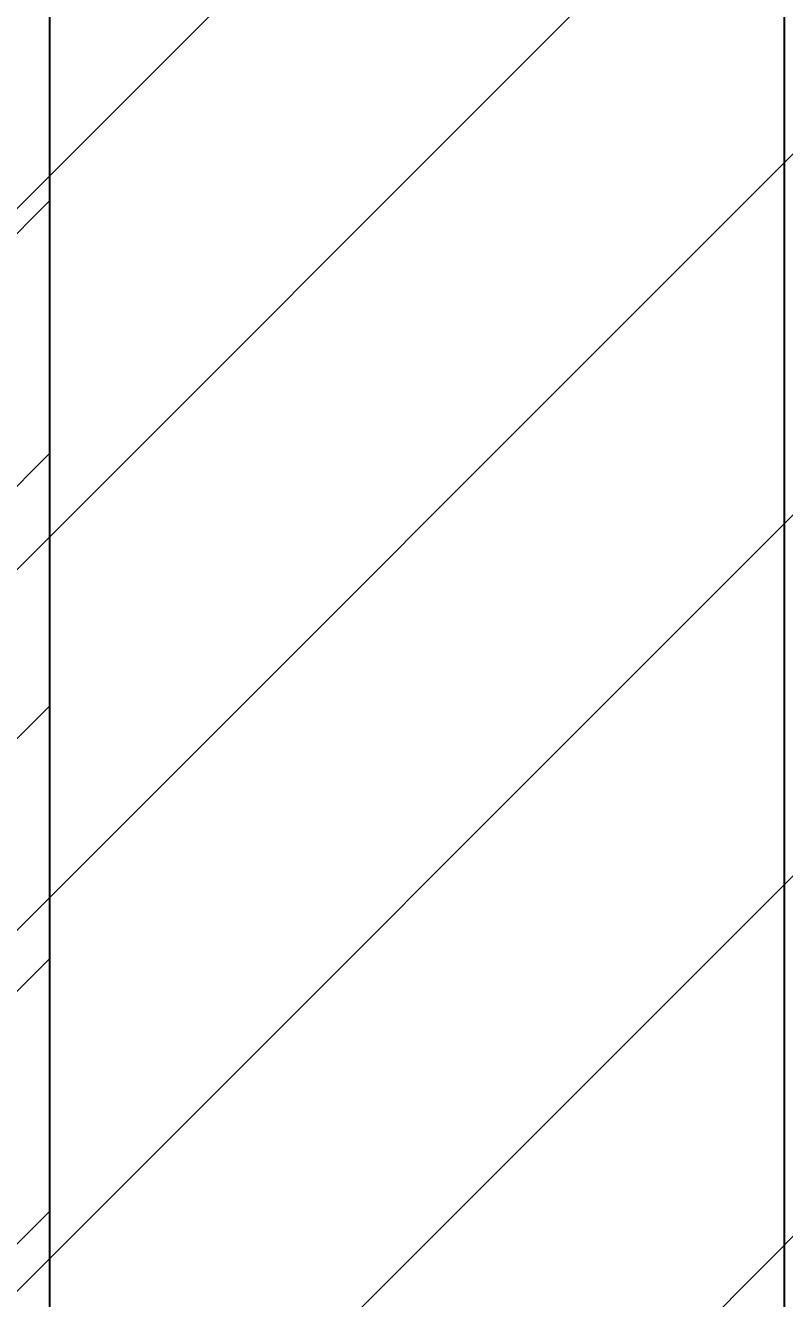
# Model space of a CAD drawing. Header units: millimetres. Extents: x 0 to 16115, y 0 to 11330.
# Drawn here: x 10148.5 to 10334.4, y 4481.6 to 4793.4 of the extents above; entities that cross this region are included whole.
import ezdxf

# ---------------------------------------------------------------- set-up
doc = ezdxf.new("R2010")
doc.units = ezdxf.units.MM
doc.header["$MEASUREMENT"] = 0
doc.linetypes.add('HIDDEN', pattern=[9.525, 6.35, -3.175])
doc.layers.get('0').update_dxf_attribs({"lineweight": 25})
for name, color, linetype, lineweight in [('D', 3, 'Continuous', 13), ('DIM', 3, 'Continuous', 9), ('H', 2, 'HIDDEN', 15)]:
    doc.layers.add(name, color=color, linetype=linetype, lineweight=lineweight)
doc.styles.add('STU25', font='isocp2.shx')
doc.dimstyles.new('STU25', dxfattribs={"dimscale": 50, "dimtxt": 2.5, "dimasz": 2, "dimexe": 0.6, "dimexo": 1, "dimgap": 1, "dimtad": 1, "dimdsep": 46, "dimtxsty": 'STU25', "dimcen": 2, "dimazin": 2, "dimtfac": 1, "dimtmove": 0, "dimatfit": 3, "dimfxl": 0, "dimtolj": 1, "dimtzin": 0, "dimarcsym": 0})

# ---------------------------------------------------------------- blocks, each defined once
blk = doc.blocks.new('*D19')
at = {"layer": 'D', "color": 0, "lineweight": -2}
for p, q in [((10104.43, 5257.75), (8878.64, 5257.75)), ((8908.64, 5157.75), (8908.64, 3284.75)), ((9673.65, 3184.75), (8878.64, 3184.75))]:
    blk.add_line(p, q, dxfattribs=at)
at = {"layer": 'D', "color": 0}
for points in [[(8891.97, 5157.75), (8925.3, 5157.75), (8908.64, 5257.75)], [(8891.97, 3284.75), (8925.3, 3284.75), (8908.64, 3184.75)]]:
    blk.add_solid(points, dxfattribs=at)
at = {"layer": 'Defpoints', "color": 0}
for p in [(10154.43, 5257.75), (8908.64, 3184.75), (9723.65, 3184.75)]:
    blk.add_point(p, dxfattribs=at)
at = {"layer": 'D', "color": 0, "insert": (8796.12, 4221.25), "char_height": 125, "attachment_point": 5, "rotation": 90, "style": 'STU25'}
blk.add_mtext('\\A1;2073', dxfattribs=at)

msp = doc.modelspace()

# ---------------------------------------------------------------- hatches: boundary and pattern name
at = {"layer": 'DIM'}
h = msp.add_hatch(dxfattribs=at)
h.set_pattern_fill('ANSI31', color=256, scale=350, style=0)
h.set_pattern_definition([(45, (-20178.267, -2318.325), (-30.93592, 30.93592), [])])
h.paths.add_polyline_path([(10154.43, 5257.746), (10154.43, 3184.746), (9723.646, 3184.746), (9723.646, 4971.681), (9054.43, 4971.681), (9054.43, 6434.746), (12994.43, 6434.746), (12994.43, 4971.681), (12325.214, 4971.681), (12325.214, 3184.746), (11894.43, 3184.746), (11894.43, 5257.746)])
edge = h.paths.add_edge_path(flags=16)
edge.add_line((11894.43, 3207.746), (11894.43, 3184.746))
edge.add_line((10154.43, 3207.746), (10154.43, 3184.746))
at = {"layer": 'H', "ltscale": 5}
h = msp.add_hatch(dxfattribs=at)
h.set_pattern_fill('ANSI31', color=256, scale=500, style=0)
h.set_pattern_definition([(45, (4304.4, 20650.17), (-44.19417, 44.19417), [])])
h.paths.add_polyline_path([(13044.43, 6434.746), (12994.43, 6434.746)], flags=16)
h.paths.add_polyline_path([(13044.43, 6434.746), (12994.43, 6434.746)], flags=0)
h.paths.add_polyline_path([(13044.43, 6434.746), (12994.43, 6434.746)], flags=0)
h.paths.add_polyline_path([(13044.43, 6434.746), (12994.43, 6434.746)], flags=0)
h.paths.add_polyline_path([(13044.43, 6434.746), (12994.43, 6434.746)], flags=0)
edge = h.paths.add_edge_path()
edge.add_line((9054.43, 3184.746), (9054.43, 6434.746))
edge.add_line((9004.43, 3134.746), (9004.43, 6434.746))
edge.add_line((9054.43, 3184.746), (12994.43, 3184.746))
edge.add_line((9004.43, 3134.746), (13044.43, 3134.746))
edge.add_line((13044.43, 6434.746), (12994.43, 6434.746))
edge.add_line((12994.43, 5184.746), (12994.43, 5194.746))
edge.add_line((12994.43, 3184.746), (12994.43, 6434.746))
edge.add_line((13044.43, 3134.746), (13044.43, 6434.746))

# ---------------------------------------------------------------- linework, layer by layer
for p, q in [((10154.43, 3557.746), (10154.43, 5257.746)), ((10334.43, 4282.746), (10334.43, 5032.746))]:
    msp.add_line(p, q)

# ---------------------------------------------------------------- dimensions: what is measured, and where the dimension line sits
at = {"layer": 'D'}
dim = msp.add_linear_dim(base=(8908.637, 3184.746), p1=(10154.43, 5257.746), p2=(9723.646, 3184.746), angle=90, dimstyle='STU25', dxfattribs=at)
dim.commit()
dim.dimension.update_dxf_attribs({"geometry": '*D19', "text_midpoint": (8908.637, 4221.246), "dimtype": 160})

doc.saveas('drawing.dxf')
